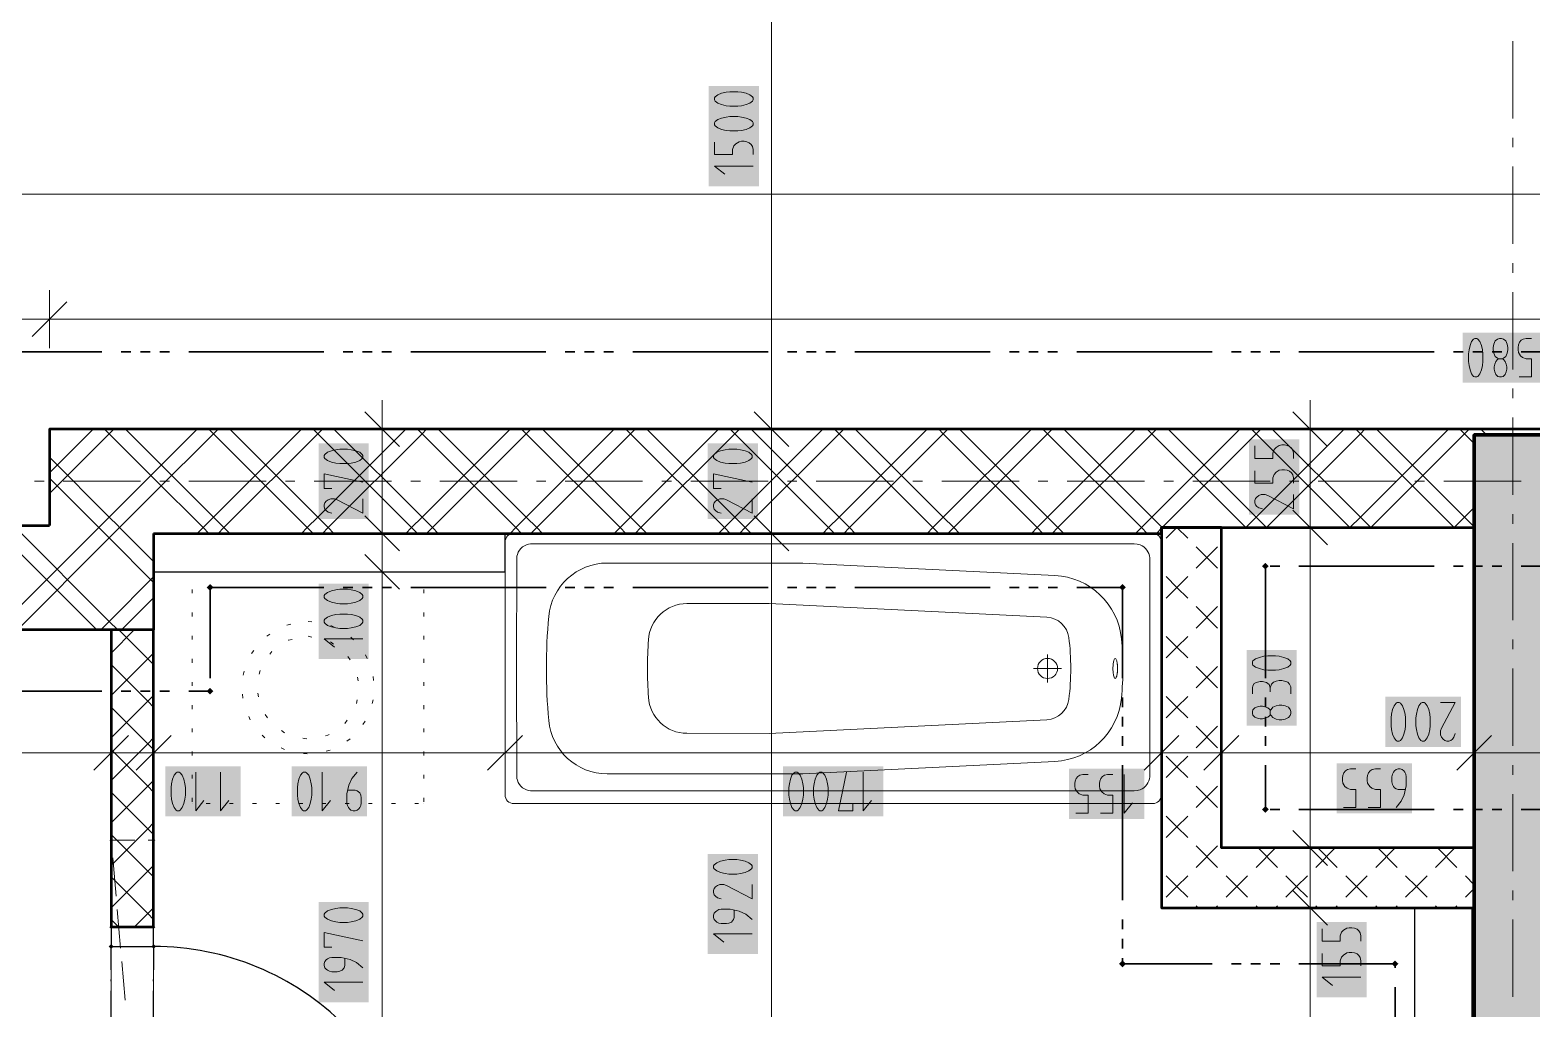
# Model space of a CAD drawing. Header units: millimetres. Extents: x 0 to 594, y 0 to 420.
# Drawn here: x 182.35 to 222.22, y 212.93 to 238.92 of the extents above; entities that cross this region are included whole.
import ezdxf

# ---------------------------------------------------------------- set-up
doc = ezdxf.new("R2010")
doc.units = ezdxf.units.MM
doc.header["$LTSCALE"] = 8
for name, color, linetype in [('PDF_Dvere', 7, 'Continuous'), ('PDF_Instalacni prizdivka do 1m', 7, 'Continuous'), ('PDF_Koty delkove', 7, 'Continuous'), ('PDF_Osy hlavni', 7, 'Continuous'), ('PDF_Pozarni useky', 7, 'Continuous'), ('PDF_Preklady', 7, 'Continuous'), ('PDF_Pricky CP', 7, 'Continuous'), ('PDF_Pricky zdene', 7, 'Continuous'), ('PDF_Sanita', 7, 'Continuous'), ('PDF_Steny akusticke', 7, 'Continuous'), ('PDF_Steny obvodove nosne', 7, 'Continuous')]:
    doc.layers.add(name, color=color, linetype=linetype)

msp = doc.modelspace()

# ---------------------------------------------------------------- hatches: boundary and pattern name
at = {"layer": 'PDF_Steny obvodove nosne', "true_color": 0xc0c0c0, "transparency": 33554559}
msp.add_hatch(color=9, dxfattribs=at).paths.add_polyline_path([(222.739, 139.766), (222.739, 228.171), (220.689, 228.171), (220.689, 139.561), (222.739, 139.561)])

# ---------------------------------------------------------------- linework, layer by layer
at = {"layer": 'PDF_Dvere', "lineweight": 25}
msp.add_lwpolyline([(184.506, 215.103), (184.506, 214.59), (185.634, 214.59), (185.634, 215.103)], close=True, dxfattribs=at)
for points in [[(184.506, 213.973), (184.506, 214.59)], [(184.506, 213.665), (184.506, 213.716)], [(185.634, 213.665), (185.634, 213.716)], [(184.506, 212.384), (184.506, 213.409)], [(185.634, 212.384), (185.634, 213.409)]]:
    msp.add_lwpolyline(points, dxfattribs=at)
msp.add_lwpolyline([(185.634, 207.415), (192.809, 207.415, 0.414214), (185.634, 214.59), (185.634, 213.973)], format="xyb", dxfattribs=at)
at = {"layer": 'PDF_Dvere', "lineweight": 25, "transparency": 33554559}
for points in [[(184.506, 214.526), (184.442, 214.59), (184.57, 214.59), (184.506, 214.654)], [(185.634, 214.526), (185.57, 214.59), (185.698, 214.59), (185.634, 214.654)]]:
    msp.add_solid(points, dxfattribs=at)
at = {"layer": 'PDF_Instalacni prizdivka do 1m', "lineweight": 25}
for points in [[(194.961, 225.557), (185.634, 225.557), (185.634, 224.532), (194.961, 224.532)], [(196.96, 204.34), (219.1, 204.34), (220.637, 204.34), (220.637, 215.615), (219.1, 215.615), (219.1, 205.878), (196.96, 205.878)]]:
    msp.add_lwpolyline(points, close=True, dxfattribs=at)
at = {"layer": 'PDF_Koty delkove', "lineweight": 18}
for points in [[(202.034, 141.969), (202.034, 193.969), (202.034, 202.854), (202.034, 204.34), (202.034, 205.878), (202.034, 225.557), (202.034, 228.325), (202.034, 243.7), (202.034, 246.262), (202.034, 249.03), (202.034, 279.421), (202.034, 280.907), (202.034, 330.055), (202.034, 333.95)], [(201.137, 236.623), (200.932, 236.623), (200.831, 236.609), (200.711, 236.582), (200.608, 236.541), (200.539, 236.487), (200.523, 236.459), (200.523, 236.404), (200.539, 236.377), (200.608, 236.322), (200.711, 236.281), (200.831, 236.253), (200.932, 236.239), (201.137, 236.239), (201.24, 236.253), (201.359, 236.281), (201.462, 236.322), (201.531, 236.377), (201.548, 236.404), (201.548, 236.459), (201.531, 236.487), (201.462, 236.541), (201.359, 236.582)], [(201.359, 236.582), (201.24, 236.609), (201.137, 236.623)], [(200.523, 235.939), (200.523, 235.61), (201.001, 235.61), (201.001, 235.747), (201.036, 235.843), (201.087, 235.898), (201.172, 235.952), (201.24, 235.966), (201.308, 235.966), (201.377, 235.952), (201.445, 235.925), (201.496, 235.884), (201.531, 235.83), (201.548, 235.747), (201.548, 235.61)], [(201.548, 235.309), (200.523, 235.309), (200.796, 235.09)], [(510.402, 234.562), (490.697, 234.562), (470.838, 234.562), (469.351, 234.562), (157.447, 234.562)], [(183.328, 231.707), (182.405, 230.785)], [(182.866, 232.015), (182.866, 231.246), (182.866, 230.477)], [(290.798, 231.246), (281.778, 231.246), (279.164, 231.246), (268.043, 231.246), (260.561, 231.246), (182.866, 231.246), (175.384, 231.246), (167.492, 231.246), (157.447, 231.246), (155.96, 231.246), (128.081, 231.246)], [(220.837, 229.794), (220.878, 229.896), (220.906, 230.016), (220.92, 230.118), (220.92, 230.323), (220.906, 230.425), (220.878, 230.545), (220.837, 230.648), (220.782, 230.716), (220.755, 230.734), (220.7, 230.734), (220.672, 230.716), (220.618, 230.648), (220.577, 230.545), (220.55, 230.425), (220.536, 230.323)], [(221.877, 229.709), (222.206, 229.709), (222.206, 230.186), (222.069, 230.186), (221.973, 230.221), (221.918, 230.272), (221.864, 230.358), (221.85, 230.425), (221.85, 230.494), (221.864, 230.563), (221.891, 230.63), (221.932, 230.681), (221.987, 230.716), (222.069, 230.734), (222.206, 230.734)], [(220.536, 230.323), (220.536, 230.118), (220.55, 230.016), (220.577, 229.896), (220.618, 229.794), (220.672, 229.725), (220.7, 229.709), (220.755, 229.709), (220.782, 229.725), (220.837, 229.794)], [(221.44, 230.186), (221.467, 230.169), (221.508, 230.118), (221.535, 230.05), (221.549, 229.981), (221.549, 229.913), (221.535, 229.845), (221.508, 229.776), (221.453, 229.725), (221.412, 229.709), (221.357, 229.709), (221.316, 229.725), (221.261, 229.776), (221.234, 229.845), (221.22, 229.913), (221.22, 229.981), (221.234, 230.05), (221.261, 230.118), (221.302, 230.169), (221.329, 230.186)], [(191.702, 228.325), (191.702, 229.094)], [(216.335, 228.325), (216.335, 229.094)], [(192.163, 227.864), (191.241, 228.786)], [(202.495, 227.864), (201.573, 228.786)], [(216.796, 227.864), (215.874, 228.786)], [(192.471, 228.325), (191.702, 228.325), (190.933, 228.325)], [(191.702, 204.34), (191.702, 224.532), (191.702, 225.557), (191.702, 228.325)], [(202.803, 228.325), (202.034, 228.325), (201.265, 228.325)], [(217.104, 228.325), (216.335, 228.325), (215.566, 228.325)], [(216.335, 217.204), (216.335, 225.711), (216.335, 228.325)], [(190.778, 227.79), (190.573, 227.79), (190.472, 227.776), (190.352, 227.749), (190.249, 227.708), (190.181, 227.654), (190.164, 227.626), (190.164, 227.572), (190.181, 227.544), (190.249, 227.49), (190.352, 227.448), (190.472, 227.421), (190.573, 227.407), (190.778, 227.407), (190.881, 227.421), (191.001, 227.448), (191.103, 227.49), (191.172, 227.544), (191.189, 227.572), (191.189, 227.626), (191.172, 227.654)], [(191.172, 227.654), (191.103, 227.708), (191.001, 227.749), (190.881, 227.776), (190.778, 227.79)], [(201.111, 227.79), (200.905, 227.79), (200.804, 227.776), (200.684, 227.749), (200.582, 227.708), (200.513, 227.654), (200.497, 227.626), (200.497, 227.572), (200.513, 227.544), (200.582, 227.49), (200.684, 227.448), (200.804, 227.421), (200.905, 227.407), (201.111, 227.407), (201.213, 227.421), (201.333, 227.448), (201.435, 227.49), (201.504, 227.544), (201.521, 227.572), (201.521, 227.626), (201.504, 227.654), (201.435, 227.708), (201.333, 227.749), (201.213, 227.776), (201.111, 227.79)], [(214.864, 227.876), (214.864, 227.547), (215.342, 227.547), (215.342, 227.684), (215.377, 227.78), (215.428, 227.835), (215.513, 227.889), (215.58, 227.903), (215.649, 227.903), (215.718, 227.889), (215.785, 227.862), (215.837, 227.821), (215.872, 227.767), (215.889, 227.684), (215.889, 227.547)], [(214.864, 227.219), (214.864, 226.89), (215.342, 226.89), (215.342, 227.027), (215.377, 227.123), (215.428, 227.178), (215.513, 227.232), (215.58, 227.246), (215.649, 227.246), (215.718, 227.232), (215.785, 227.205), (215.837, 227.164), (215.872, 227.109), (215.889, 227.027), (215.889, 226.89)], [(190.368, 226.75), (190.164, 226.75), (190.164, 227.133), (191.189, 226.915)], [(200.7, 226.75), (200.497, 226.75), (200.497, 227.133), (201.521, 226.915)], [(191.189, 226.476), (191.189, 226.092), (190.506, 226.449), (190.437, 226.476), (190.334, 226.476), (190.267, 226.449), (190.216, 226.408), (190.181, 226.367), (190.164, 226.312), (190.164, 226.258), (190.181, 226.203), (190.216, 226.161), (190.267, 226.12), (190.368, 226.092)], [(201.521, 226.476), (201.521, 226.092), (200.838, 226.449), (200.769, 226.476), (200.667, 226.476), (200.599, 226.449), (200.548, 226.408), (200.513, 226.367), (200.497, 226.312), (200.497, 226.258), (200.513, 226.203), (200.548, 226.161), (200.599, 226.12), (200.7, 226.092)], [(215.889, 226.589), (215.889, 226.205), (215.205, 226.562), (215.137, 226.589), (215.034, 226.589), (214.967, 226.562), (214.915, 226.521), (214.88, 226.48), (214.864, 226.425), (214.864, 226.37), (214.88, 226.315), (214.915, 226.274), (214.967, 226.233), (215.068, 226.205)], [(216.796, 225.25), (215.874, 226.172)], [(192.163, 225.096), (191.241, 226.019)], [(202.495, 225.096), (201.573, 226.019)], [(217.104, 225.711), (216.335, 225.711), (215.566, 225.711)], [(192.471, 225.557), (191.702, 225.557), (190.933, 225.557)], [(202.803, 225.557), (202.034, 225.557), (201.265, 225.557)], [(192.163, 224.071), (191.241, 224.994)], [(192.471, 224.532), (191.702, 224.532), (190.933, 224.532)], [(190.778, 224.071), (190.573, 224.071), (190.472, 224.057), (190.352, 224.03), (190.249, 223.989), (190.181, 223.935), (190.164, 223.907), (190.164, 223.853), (190.181, 223.825), (190.249, 223.771), (190.352, 223.73), (190.472, 223.702), (190.573, 223.688), (190.778, 223.688), (190.881, 223.702), (191.001, 223.73), (191.103, 223.771), (191.172, 223.825), (191.189, 223.853), (191.189, 223.907), (191.172, 223.935), (191.103, 223.989), (191.001, 224.03), (190.881, 224.057), (190.778, 224.071)], [(191.189, 222.757), (190.164, 222.757), (190.437, 222.539)], [(215.412, 222.306), (215.207, 222.306), (215.105, 222.292), (214.985, 222.265), (214.883, 222.224), (214.814, 222.17), (214.798, 222.142), (214.798, 222.088), (214.814, 222.06), (214.883, 222.006), (214.985, 221.965), (215.105, 221.937), (215.207, 221.923), (215.412, 221.923), (215.514, 221.937), (215.634, 221.965), (215.737, 222.006), (215.805, 222.06), (215.823, 222.088), (215.823, 222.142), (215.805, 222.17)], [(215.805, 222.17), (215.737, 222.224), (215.634, 222.265), (215.514, 222.292), (215.412, 222.306)], [(214.798, 221.294), (214.798, 221.458), (214.814, 221.513), (214.849, 221.567), (214.9, 221.595), (215.002, 221.622), (215.07, 221.622), (215.173, 221.595), (215.242, 221.54), (215.275, 221.458), (215.275, 221.349)], [(215.823, 221.294), (215.823, 221.485), (215.788, 221.553), (215.737, 221.608), (215.652, 221.635), (215.583, 221.649), (215.514, 221.649), (215.429, 221.635), (215.361, 221.608), (215.31, 221.553), (215.275, 221.458)], [(214.798, 220.774), (214.798, 220.828), (214.814, 220.869), (214.865, 220.924), (214.934, 220.951), (215.002, 220.965), (215.07, 220.965), (215.139, 220.951), (215.207, 220.924), (215.258, 220.883), (215.275, 220.856)], [(218.822, 220.228), (218.85, 220.348), (218.864, 220.45), (218.864, 220.655), (218.85, 220.757), (218.822, 220.877), (218.781, 220.98), (218.727, 221.048), (218.699, 221.066), (218.645, 221.066), (218.617, 221.048), (218.563, 220.98), (218.522, 220.877), (218.495, 220.757), (218.481, 220.655)], [(219.795, 221.066), (220.178, 221.066), (219.822, 220.382), (219.795, 220.313), (219.795, 220.211), (219.822, 220.143), (219.863, 220.092), (219.904, 220.057), (219.959, 220.041), (220.013, 220.041), (220.068, 220.057), (220.109, 220.092), (220.15, 220.143), (220.178, 220.245)], [(184.506, 220.5), (184.506, 219.731), (184.506, 218.962)], [(185.634, 220.5), (185.634, 219.731), (185.634, 218.962)], [(194.961, 220.5), (194.961, 219.731), (194.961, 218.962)], [(212.386, 220.5), (212.386, 219.731), (212.386, 218.962)], [(213.975, 220.5), (213.975, 219.731), (213.975, 218.962)], [(215.275, 220.746), (215.258, 220.719), (215.207, 220.678), (215.139, 220.651), (215.07, 220.637), (215.002, 220.637), (214.934, 220.651), (214.865, 220.678), (214.814, 220.733), (214.798, 220.774)], [(218.481, 220.655), (218.481, 220.45), (218.495, 220.348), (218.522, 220.228), (218.563, 220.126), (218.617, 220.057), (218.645, 220.041), (218.699, 220.041), (218.727, 220.057), (218.781, 220.126), (218.822, 220.228)], [(220.689, 220.5), (220.689, 219.731), (220.689, 218.962)], [(184.968, 220.192), (184.045, 219.27)], [(186.095, 220.192), (185.173, 219.27)], [(195.423, 220.192), (194.5, 219.27)], [(212.847, 220.192), (211.925, 219.27)], [(214.436, 220.192), (213.514, 219.27)], [(221.15, 220.192), (220.227, 219.27)], [(169.747, 219.731), (184.506, 219.731), (185.634, 219.731), (194.961, 219.731), (212.386, 219.731), (213.975, 219.731), (220.689, 219.731), (222.739, 219.731), (229.452, 219.731), (231.041, 219.731), (248.466, 219.731), (257.793, 219.731), (258.921, 219.731), (266.8, 219.731), (273.681, 219.731), (274.808, 219.731), (277.907, 219.731), (279.164, 219.731), (281.204, 219.731), (285.212, 219.731), (287.364, 219.731)], [(217.214, 218.277), (217.543, 218.277), (217.543, 218.754), (217.406, 218.754), (217.311, 218.789), (217.256, 218.84), (217.201, 218.925), (217.187, 218.993), (217.187, 219.062), (217.201, 219.13), (217.228, 219.198), (217.27, 219.249), (217.324, 219.284), (217.406, 219.302), (217.543, 219.302)], [(217.872, 218.277), (218.2, 218.277), (218.2, 218.754), (218.063, 218.754), (217.968, 218.789), (217.913, 218.84), (217.858, 218.925), (217.844, 218.993), (217.844, 219.062), (217.858, 219.13), (217.885, 219.198), (217.927, 219.249), (217.981, 219.284), (218.063, 219.302), (218.2, 219.302)], [(218.857, 218.754), (218.666, 218.754), (218.611, 218.772), (218.57, 218.805), (218.543, 218.84), (218.515, 218.891), (218.501, 218.959), (218.501, 219.096), (218.515, 219.164), (218.543, 219.215), (218.57, 219.249), (218.611, 219.284), (218.666, 219.302), (218.72, 219.302), (218.775, 219.284), (218.816, 219.249), (218.843, 219.215), (218.871, 219.164), (218.885, 219.096), (218.885, 218.857), (218.83, 218.618), (218.748, 218.447), (218.611, 218.277)], [(186.109, 218.501), (186.136, 218.381), (186.177, 218.279), (186.231, 218.21), (186.259, 218.194), (186.313, 218.194), (186.341, 218.21), (186.395, 218.279), (186.437, 218.381), (186.464, 218.501), (186.478, 218.603), (186.478, 218.808), (186.464, 218.91), (186.437, 219.03), (186.395, 219.133), (186.341, 219.201), (186.313, 219.219), (186.259, 219.219), (186.231, 219.201), (186.177, 219.133), (186.136, 219.03), (186.109, 218.91), (186.095, 218.808)], [(186.752, 219.219), (186.752, 218.194), (186.97, 218.466)], [(187.409, 219.219), (187.409, 218.194), (187.627, 218.466)], [(190.106, 219.219), (190.106, 218.194), (190.324, 218.466)], [(191.036, 219.219), (190.899, 219.048), (190.817, 218.876), (190.763, 218.638), (190.763, 218.398), (190.777, 218.33), (190.804, 218.279), (190.831, 218.245), (190.872, 218.21), (190.927, 218.194), (190.981, 218.194), (191.036, 218.21), (191.077, 218.245), (191.104, 218.279), (191.132, 218.33), (191.146, 218.398), (191.146, 218.535), (191.132, 218.603), (191.104, 218.671), (191.036, 218.723), (190.981, 218.74), (190.79, 218.74)], [(203.153, 218.603), (203.167, 218.501), (203.194, 218.381), (203.235, 218.279), (203.29, 218.21), (203.318, 218.194), (203.372, 218.194), (203.4, 218.21), (203.454, 218.279), (203.495, 218.381), (203.523, 218.501), (203.537, 218.603), (203.537, 218.808), (203.523, 218.91), (203.495, 219.03), (203.454, 219.133), (203.4, 219.201), (203.372, 219.219), (203.318, 219.219), (203.29, 219.201), (203.235, 219.133), (203.194, 219.03), (203.167, 218.91), (203.153, 218.808)], [(204.194, 218.398), (204.194, 218.194), (203.81, 218.194), (204.029, 219.219)], [(204.467, 219.219), (204.467, 218.194), (204.686, 218.466)], [(210.109, 218.127), (210.437, 218.127), (210.437, 218.605), (210.3, 218.605), (210.205, 218.639), (210.15, 218.691), (210.096, 218.776), (210.082, 218.843), (210.082, 218.912), (210.096, 218.981), (210.123, 219.048), (210.164, 219.1), (210.218, 219.135), (210.3, 219.152), (210.437, 219.152)], [(210.766, 218.127), (211.094, 218.127), (211.094, 218.605), (210.957, 218.605), (210.862, 218.639), (210.807, 218.691), (210.753, 218.776), (210.739, 218.843), (210.739, 218.912), (210.753, 218.981), (210.78, 219.048), (210.821, 219.1), (210.875, 219.135), (210.957, 219.152), (211.094, 219.152)], [(211.396, 219.152), (211.396, 218.127), (211.614, 218.4)], [(186.095, 218.808), (186.095, 218.603), (186.109, 218.501)], [(203.153, 218.808), (203.153, 218.603)], [(216.796, 216.742), (215.874, 217.665)], [(200.804, 216.881), (200.684, 216.854), (200.582, 216.813), (200.513, 216.759), (200.497, 216.731), (200.497, 216.677), (200.513, 216.649), (200.582, 216.594), (200.684, 216.553), (200.804, 216.525), (200.905, 216.511), (201.111, 216.511), (201.213, 216.525), (201.333, 216.553), (201.435, 216.594), (201.504, 216.649), (201.521, 216.677), (201.521, 216.731), (201.504, 216.759), (201.435, 216.813), (201.333, 216.854), (201.213, 216.881), (201.111, 216.895), (200.905, 216.895), (200.804, 216.881)], [(217.104, 217.204), (216.335, 217.204), (215.566, 217.204)], [(216.335, 202.854), (216.335, 203.336), (216.335, 204.34), (216.335, 205.878), (216.335, 215.615), (216.335, 217.204)], [(201.521, 216.238), (201.521, 215.854), (200.838, 216.211), (200.769, 216.238), (200.667, 216.238), (200.599, 216.211), (200.548, 216.17), (200.513, 216.129), (200.497, 216.074), (200.497, 216.019), (200.513, 215.964), (200.548, 215.923), (200.599, 215.882), (200.7, 215.854)], [(216.796, 215.154), (215.874, 216.076)], [(190.778, 215.614), (190.573, 215.614), (190.472, 215.6), (190.352, 215.573), (190.249, 215.532), (190.181, 215.477), (190.164, 215.449), (190.164, 215.395), (190.181, 215.367), (190.249, 215.313), (190.352, 215.272)], [(190.352, 215.272), (190.472, 215.244), (190.573, 215.23), (190.778, 215.23), (190.881, 215.244), (191.001, 215.272), (191.103, 215.313), (191.172, 215.367), (191.189, 215.395), (191.189, 215.449), (191.172, 215.477), (191.103, 215.532), (191.001, 215.573), (190.881, 215.6), (190.778, 215.614)], [(201.521, 215.307), (201.35, 215.445), (201.179, 215.527), (200.94, 215.581), (200.7, 215.581), (200.633, 215.567), (200.582, 215.54), (200.548, 215.513), (200.513, 215.472), (200.497, 215.417), (200.497, 215.362), (200.513, 215.307), (200.548, 215.266), (200.582, 215.239), (200.633, 215.211), (200.7, 215.197), (200.838, 215.197), (200.905, 215.211), (200.974, 215.239), (201.025, 215.307), (201.043, 215.362), (201.043, 215.554)], [(217.104, 215.615), (216.335, 215.615), (215.566, 215.615)], [(190.368, 214.573), (190.164, 214.573), (190.164, 214.957), (191.189, 214.738)], [(201.521, 214.924), (200.497, 214.924), (200.769, 214.705)], [(216.655, 215.061), (216.655, 214.732), (217.132, 214.732), (217.132, 214.869), (217.167, 214.965), (217.218, 215.02), (217.303, 215.074), (217.371, 215.088), (217.44, 215.088), (217.508, 215.074), (217.576, 215.047), (217.627, 215.006), (217.662, 214.951), (217.68, 214.869), (217.68, 214.732)], [(191.189, 214.026), (191.018, 214.163), (190.847, 214.245), (190.608, 214.3), (190.368, 214.3), (190.301, 214.286), (190.249, 214.259), (190.216, 214.231), (190.181, 214.19), (190.164, 214.135), (190.164, 214.081), (190.181, 214.026), (190.216, 213.985), (190.249, 213.958), (190.301, 213.93), (190.368, 213.916), (190.506, 213.916), (190.573, 213.93), (190.642, 213.958), (190.693, 214.026), (190.711, 214.081), (190.711, 214.273)], [(216.655, 214.404), (216.655, 214.075), (217.132, 214.075), (217.132, 214.212), (217.167, 214.307), (217.218, 214.363), (217.303, 214.417), (217.371, 214.431)], [(217.371, 214.431), (217.44, 214.431), (217.508, 214.417), (217.576, 214.39), (217.627, 214.349), (217.662, 214.294), (217.68, 214.212), (217.68, 214.075)], [(217.68, 213.774), (216.655, 213.774), (216.927, 213.555)], [(191.189, 213.643), (190.164, 213.643), (190.437, 213.424)]]:
    msp.add_lwpolyline(points, dxfattribs=at)
for points in [[(201.137, 237.28), (200.932, 237.28), (200.831, 237.266), (200.711, 237.239), (200.608, 237.198), (200.539, 237.144), (200.523, 237.116), (200.523, 237.062), (200.539, 237.034), (200.608, 236.979), (200.711, 236.938), (200.831, 236.91), (200.932, 236.896), (201.137, 236.896), (201.24, 236.91), (201.359, 236.938), (201.462, 236.979), (201.531, 237.034), (201.548, 237.062), (201.548, 237.116), (201.531, 237.144), (201.462, 237.198), (201.359, 237.239), (201.24, 237.266)], [(221.193, 230.494), (221.193, 230.425), (221.207, 230.34), (221.247, 230.255), (221.302, 230.204), (221.329, 230.186), (221.44, 230.186), (221.467, 230.204), (221.522, 230.255), (221.563, 230.34), (221.577, 230.425), (221.577, 230.494), (221.563, 230.579), (221.522, 230.665), (221.467, 230.716), (221.412, 230.734), (221.357, 230.734), (221.302, 230.716), (221.247, 230.665), (221.207, 230.579)], [(190.778, 223.414), (190.573, 223.414), (190.472, 223.4), (190.352, 223.373), (190.249, 223.332), (190.181, 223.278), (190.164, 223.25), (190.164, 223.196), (190.181, 223.168), (190.249, 223.114), (190.352, 223.073), (190.472, 223.045), (190.573, 223.031), (190.778, 223.031), (190.881, 223.045), (191.001, 223.073), (191.103, 223.114), (191.172, 223.168), (191.189, 223.196), (191.189, 223.25), (191.172, 223.278), (191.103, 223.332), (191.001, 223.373), (190.881, 223.4)], [(215.583, 220.992), (215.514, 220.992), (215.429, 220.978), (215.344, 220.938), (215.293, 220.883), (215.275, 220.856), (215.275, 220.746), (215.293, 220.719), (215.344, 220.664), (215.429, 220.623), (215.514, 220.609), (215.583, 220.609), (215.668, 220.623), (215.754, 220.664), (215.805, 220.719), (215.823, 220.774), (215.823, 220.828), (215.805, 220.883), (215.754, 220.938), (215.668, 220.978)], [(219.138, 220.655), (219.138, 220.45), (219.152, 220.348), (219.179, 220.228), (219.22, 220.126), (219.274, 220.057), (219.302, 220.041), (219.356, 220.041), (219.384, 220.057), (219.438, 220.126), (219.479, 220.228), (219.507, 220.348), (219.521, 220.45), (219.521, 220.655), (219.507, 220.757), (219.479, 220.877), (219.438, 220.98), (219.384, 221.048), (219.356, 221.066), (219.302, 221.066), (219.274, 221.048), (219.22, 220.98), (219.179, 220.877), (219.152, 220.757)], [(189.449, 218.808), (189.449, 218.603), (189.463, 218.501), (189.49, 218.381), (189.531, 218.279), (189.585, 218.21), (189.613, 218.194), (189.667, 218.194), (189.695, 218.21), (189.749, 218.279), (189.79, 218.381), (189.818, 218.501), (189.832, 218.603), (189.832, 218.808), (189.818, 218.91), (189.79, 219.03), (189.749, 219.133), (189.695, 219.201), (189.667, 219.219), (189.613, 219.219), (189.585, 219.201), (189.531, 219.133), (189.49, 219.03), (189.463, 218.91)], [(202.496, 218.808), (202.496, 218.603), (202.51, 218.501), (202.537, 218.381), (202.578, 218.279), (202.633, 218.21), (202.661, 218.194), (202.715, 218.194), (202.743, 218.21), (202.797, 218.279), (202.838, 218.381), (202.866, 218.501), (202.88, 218.603), (202.88, 218.808), (202.866, 218.91), (202.838, 219.03), (202.797, 219.133), (202.743, 219.201), (202.715, 219.219), (202.661, 219.219), (202.633, 219.201), (202.578, 219.133), (202.537, 219.03), (202.51, 218.91)]]:
    msp.add_lwpolyline(points, close=True, dxfattribs=at)
at = {"layer": 'PDF_Koty delkove', "color": 7, "lineweight": 18, "true_color": 0xffffff, "transparency": 33554559}
for points in [[(201.702, 234.772), (201.702, 237.433), (200.369, 234.772), (200.369, 237.433)], [(223.045, 230.887), (220.383, 230.887), (223.045, 229.555), (220.383, 229.555)], [(216.043, 226.051), (216.043, 228.056), (214.71, 226.051), (214.71, 228.056)], [(191.343, 225.939), (191.343, 227.944), (190.011, 225.939), (190.011, 227.944)], [(201.675, 225.939), (201.675, 227.944), (200.343, 225.939), (200.343, 227.944)], [(191.343, 222.22), (191.343, 224.225), (190.011, 222.22), (190.011, 224.225)], [(215.976, 220.455), (215.976, 222.46), (214.644, 220.455), (214.644, 222.46)], [(220.332, 221.219), (218.327, 221.219), (220.332, 219.887), (218.327, 219.887)], [(187.946, 219.372), (185.941, 219.372), (187.946, 218.04), (185.941, 218.04)], [(191.3, 219.372), (189.295, 219.372), (191.3, 218.04), (189.295, 218.04)], [(205.005, 219.372), (202.343, 219.372), (205.005, 218.04), (202.343, 218.04)], [(211.933, 219.306), (209.928, 219.306), (211.933, 217.973), (209.928, 217.973)], [(219.039, 219.455), (217.034, 219.455), (219.039, 218.123), (217.034, 218.123)], [(201.675, 214.387), (201.675, 217.048), (200.343, 214.387), (200.343, 217.048)], [(191.343, 213.105), (191.343, 215.767), (190.011, 213.105), (190.011, 215.767)], [(217.833, 213.236), (217.833, 215.241), (216.501, 213.236), (216.501, 215.241)]]:
    msp.add_solid(points, dxfattribs=at)
at = {"layer": 'PDF_Osy hlavni', "lineweight": 18}
for points in [[(221.714, 236.574), (221.714, 238.624)], [(221.714, 235.805), (221.714, 236.061)], [(221.714, 233.242), (221.714, 235.292)], [(221.714, 232.474), (221.714, 232.73)], [(221.714, 229.911), (221.714, 231.961)], [(221.714, 229.142), (221.714, 229.399)], [(221.714, 226.58), (221.714, 228.63)], [(182.724, 226.941), (182.467, 226.941)], [(185.286, 226.941), (183.236, 226.941)], [(186.055, 226.941), (185.799, 226.941)], [(188.617, 226.941), (186.567, 226.941)], [(189.386, 226.941), (189.13, 226.941)], [(191.949, 226.941), (189.899, 226.941)], [(192.717, 226.941), (192.461, 226.941)], [(195.28, 226.941), (193.23, 226.941)], [(196.048, 226.941), (195.792, 226.941)], [(198.611, 226.941), (196.561, 226.941)], [(199.38, 226.941), (199.123, 226.941)], [(201.942, 226.941), (199.892, 226.941)], [(202.711, 226.941), (202.455, 226.941)], [(205.273, 226.941), (203.223, 226.941)], [(206.042, 226.941), (205.786, 226.941)], [(208.605, 226.941), (206.555, 226.941)], [(209.373, 226.941), (209.117, 226.941)], [(211.936, 226.941), (209.886, 226.941)], [(212.705, 226.941), (212.448, 226.941)], [(215.267, 226.941), (213.217, 226.941)], [(216.036, 226.941), (215.78, 226.941)], [(218.598, 226.941), (216.548, 226.941)], [(219.367, 226.941), (219.111, 226.941)], [(221.929, 226.941), (219.879, 226.941)], [(221.714, 225.811), (221.714, 226.068)], [(221.714, 223.249), (221.714, 225.299)], [(221.714, 222.48), (221.714, 222.736)], [(221.714, 219.918), (221.714, 221.968)], [(221.714, 219.149), (221.714, 219.405)], [(221.714, 216.586), (221.714, 218.636)], [(221.714, 215.818), (221.714, 216.074)], [(221.714, 213.255), (221.714, 215.305)]]:
    msp.add_lwpolyline(points, dxfattribs=at)
at = {"layer": 'PDF_Pozarni useky', "lineweight": 35}
for points in [[(184.261, 230.375), (180.941, 230.375)], [(185.03, 230.375), (184.774, 230.375)], [(185.542, 230.375), (185.286, 230.375)], [(186.055, 230.375), (185.799, 230.375)], [(190.155, 230.375), (186.567, 230.375)], [(190.924, 230.375), (190.667, 230.375)], [(191.436, 230.375), (191.18, 230.375)], [(191.949, 230.375), (191.692, 230.375)], [(196.048, 230.375), (192.461, 230.375)], [(196.817, 230.375), (196.561, 230.375)], [(197.33, 230.375), (197.073, 230.375)], [(197.842, 230.375), (197.586, 230.375)], [(201.942, 230.375), (198.355, 230.375)], [(202.711, 230.375), (202.455, 230.375)], [(203.223, 230.375), (202.967, 230.375)], [(203.736, 230.375), (203.48, 230.375)], [(207.836, 230.375), (204.248, 230.375)], [(208.605, 230.375), (208.348, 230.375)], [(209.117, 230.375), (208.861, 230.375)], [(209.63, 230.375), (209.373, 230.375)], [(213.73, 230.375), (210.142, 230.375)], [(214.498, 230.375), (214.242, 230.375)], [(215.011, 230.375), (214.755, 230.375)], [(215.523, 230.375), (215.267, 230.375)], [(219.623, 230.375), (216.036, 230.375)], [(220.392, 230.375), (220.136, 230.375)], [(220.904, 230.375), (220.648, 230.375)], [(221.417, 230.375), (221.161, 230.375)], [(225.517, 230.375), (221.929, 230.375)], [(215.143, 221.711), (215.143, 224.686)], [(215.523, 224.686), (215.267, 224.686)], [(219.623, 224.686), (216.036, 224.686)], [(220.392, 224.686), (220.136, 224.686)], [(220.904, 224.686), (220.648, 224.686)], [(221.417, 224.686), (221.161, 224.686)], [(225.517, 224.686), (221.929, 224.686)], [(187.13, 221.714), (187.13, 224.122)], [(190.155, 224.122), (187.13, 224.122)], [(190.924, 224.122), (190.668, 224.122)], [(191.436, 224.122), (191.18, 224.122)], [(191.949, 224.122), (191.693, 224.122)], [(196.049, 224.122), (192.461, 224.122)], [(196.818, 224.122), (196.561, 224.122)], [(197.33, 224.122), (197.074, 224.122)], [(197.842, 224.122), (197.586, 224.122)], [(201.942, 224.122), (198.355, 224.122)], [(202.711, 224.122), (202.455, 224.122)], [(203.224, 224.122), (202.967, 224.122)], [(203.736, 224.122), (203.48, 224.122)], [(207.836, 224.122), (204.249, 224.122)], [(208.605, 224.122), (208.349, 224.122)], [(209.117, 224.122), (208.861, 224.122)], [(209.63, 224.122), (209.374, 224.122)], [(211.351, 221.711), (211.351, 224.122), (210.142, 224.122)], [(184.262, 221.365), (180.674, 221.365)], [(185.03, 221.365), (184.774, 221.365)], [(185.543, 221.365), (185.287, 221.365)], [(186.055, 221.365), (185.799, 221.365)], [(187.13, 221.365), (186.568, 221.365)], [(211.351, 220.943), (211.351, 221.199)], [(215.143, 220.943), (215.143, 221.199)], [(211.351, 220.43), (211.351, 220.686)], [(215.143, 220.43), (215.143, 220.686)], [(211.351, 219.918), (211.351, 220.174)], [(215.143, 219.918), (215.143, 220.174)], [(211.351, 215.818), (211.351, 219.405)], [(215.143, 218.229), (215.143, 219.405)], [(215.523, 218.229), (215.267, 218.229)], [(219.623, 218.229), (216.036, 218.229)], [(220.392, 218.229), (220.136, 218.229)], [(220.904, 218.229), (220.648, 218.229)], [(221.417, 218.229), (221.161, 218.229)], [(225.517, 218.229), (221.929, 218.229)], [(211.351, 215.049), (211.351, 215.305)], [(211.351, 214.536), (211.351, 214.793)], [(211.351, 214.129), (211.351, 214.28)], [(213.73, 214.129), (211.351, 214.129)], [(214.498, 214.129), (214.242, 214.129)], [(215.011, 214.129), (214.755, 214.129)], [(215.523, 214.129), (215.267, 214.129)], [(218.587, 214.024), (218.587, 214.129), (216.036, 214.129)], [(218.587, 209.924), (218.587, 213.511)]]:
    msp.add_lwpolyline(points, dxfattribs=at)
at = {"layer": 'PDF_Pozarni useky', "lineweight": 35, "transparency": 33554559}
for points in [[(215.233, 224.686), (215.143, 224.596), (215.143, 224.776), (215.054, 224.686)], [(215.143, 224.596), (215.054, 224.686), (215.233, 224.686), (215.143, 224.776)], [(187.13, 224.033), (187.041, 224.122), (187.22, 224.122), (187.13, 224.212)], [(187.22, 224.122), (187.13, 224.033), (187.13, 224.212), (187.041, 224.122)], [(211.44, 224.122), (211.351, 224.033), (211.351, 224.212), (211.261, 224.122)], [(211.351, 224.033), (211.261, 224.122), (211.44, 224.122), (211.351, 224.212)], [(187.22, 221.365), (187.13, 221.276), (187.13, 221.455), (187.041, 221.365)], [(187.13, 221.276), (187.041, 221.365), (187.22, 221.365), (187.13, 221.455)], [(215.143, 218.139), (215.054, 218.229), (215.233, 218.229), (215.143, 218.318)], [(215.233, 218.229), (215.143, 218.139), (215.143, 218.318), (215.054, 218.229)], [(211.351, 214.039), (211.261, 214.129), (211.44, 214.129), (211.351, 214.218)], [(211.44, 214.129), (211.351, 214.039), (211.351, 214.218), (211.261, 214.129)], [(218.677, 214.129), (218.587, 214.039), (218.587, 214.218), (218.498, 214.129)], [(218.587, 214.039), (218.498, 214.129), (218.677, 214.129), (218.587, 214.218)]]:
    msp.add_solid(points, dxfattribs=at)
at = {"layer": 'PDF_Preklady', "lineweight": 18}
for points in [[(184.516, 217.303), (184.506, 217.409), (184.506, 217.201)], [(185.132, 217.409), (184.506, 217.409)], [(185.634, 217.201), (185.634, 217.409), (185.491, 217.409)], [(184.637, 215.925), (184.547, 216.946)], [(184.506, 215.818), (184.506, 216.843)], [(185.634, 215.818), (185.634, 216.843)], [(184.506, 214.434), (184.506, 215.103), (184.506, 215.459)], [(184.758, 214.546), (184.668, 215.568)], [(185.634, 214.434), (185.634, 215.103), (185.634, 215.459)], [(184.88, 213.168), (184.79, 214.189)], [(184.506, 213.05), (184.506, 214.075)], [(185.634, 213.05), (185.634, 214.075)]]:
    msp.add_lwpolyline(points, dxfattribs=at)
at = {"layer": 'PDF_Preklady', "lineweight": 18, "transparency": 33554559}
for points in [[(184.51, 217.363), (184.46, 217.405), (184.552, 217.413), (184.502, 217.455)], [(184.553, 217.409), (184.506, 217.363), (184.506, 217.455), (184.46, 217.409)], [(184.506, 217.363), (184.46, 217.409), (184.553, 217.409), (184.506, 217.455)], [(185.634, 217.363), (185.588, 217.409), (185.68, 217.409), (185.634, 217.455)], [(185.68, 217.409), (185.634, 217.363), (185.634, 217.455), (185.588, 217.409)], [(184.506, 215.056), (184.46, 215.103), (184.553, 215.103), (184.506, 215.149)], [(184.506, 215.056), (184.46, 215.103), (184.553, 215.103), (184.506, 215.149)], [(185.634, 215.056), (185.588, 215.103), (185.68, 215.103), (185.634, 215.149)], [(185.634, 215.056), (185.588, 215.103), (185.68, 215.103), (185.634, 215.149)]]:
    msp.add_solid(points, dxfattribs=at)
at = {"layer": 'PDF_Pricky CP', "lineweight": 50}
msp.add_lwpolyline([(220.689, 217.204), (213.975, 217.204), (213.975, 225.711), (212.386, 225.711), (212.386, 225.557), (212.386, 215.615), (213.975, 215.615), (220.637, 215.615), (220.689, 215.615)], close=True, dxfattribs=at)
at = {"layer": 'PDF_Pricky CP', "lineweight": 9}
for points in [[(213.081, 225.427), (212.796, 225.711), (212.512, 225.427)], [(212.796, 225.711), (212.796, 225.711)], [(212.796, 225.711), (212.796, 225.711)], [(213.875, 224.632), (213.306, 225.201)], [(213.875, 225.201), (213.306, 224.632)], [(213.081, 223.838), (212.796, 224.122), (212.512, 224.407)], [(212.512, 223.838), (212.796, 224.122), (213.081, 224.407)], [(213.875, 223.044), (213.306, 223.612)], [(213.875, 223.612), (213.306, 223.044)], [(213.081, 222.249), (212.796, 222.534), (212.512, 222.818)], [(212.512, 222.249), (212.796, 222.534), (213.081, 222.818)], [(213.875, 221.455), (213.306, 222.024)], [(213.875, 222.024), (213.306, 221.455)], [(213.081, 220.661), (212.796, 220.945), (212.512, 221.229)], [(212.512, 220.661), (212.796, 220.945), (213.081, 221.229)], [(213.875, 219.866), (213.306, 220.435)], [(213.875, 220.435), (213.306, 219.866)], [(213.081, 219.072), (212.796, 219.356), (212.512, 219.641)], [(212.512, 219.072), (212.796, 219.356), (213.081, 219.641)], [(213.875, 218.277), (213.306, 218.846)], [(213.875, 218.846), (213.306, 218.277)], [(213.081, 217.483), (212.796, 217.767), (212.512, 218.052)], [(212.512, 217.483), (212.796, 217.767), (213.081, 218.052)], [(213.875, 216.689), (213.306, 217.257)], [(213.875, 217.257), (213.306, 216.689)], [(215.41, 217.204), (214.895, 216.689)], [(215.464, 216.689), (214.949, 217.204)], [(216.999, 217.204), (216.484, 216.689)], [(217.052, 216.689), (216.537, 217.204)], [(218.587, 217.204), (218.072, 216.689)], [(218.641, 216.689), (218.126, 217.204)], [(220.176, 217.204), (219.661, 216.689)], [(220.23, 216.689), (219.715, 217.204)], [(213.081, 215.894), (212.796, 216.179), (212.512, 216.463)], [(212.512, 215.894), (212.796, 216.179), (213.081, 216.463)], [(214.669, 215.894), (214.385, 216.179), (214.1, 216.463)], [(214.1, 215.894), (214.385, 216.179), (214.669, 216.463)], [(216.258, 215.894), (215.974, 216.179), (215.689, 216.463)], [(215.689, 215.894), (215.974, 216.179), (216.258, 216.463)], [(217.847, 215.894), (217.562, 216.179), (217.278, 216.463)], [(217.278, 215.894), (217.562, 216.179), (217.847, 216.463)], [(219.435, 215.894), (219.151, 216.179), (218.867, 216.463)], [(218.867, 215.894), (219.151, 216.179), (219.435, 216.463)], [(220.689, 216.23), (220.455, 216.463)], [(220.689, 216.128), (220.455, 215.894)], [(213.36, 215.615), (213.306, 215.669)], [(213.875, 215.669), (213.821, 215.615)], [(214.949, 215.615), (214.895, 215.669)], [(215.464, 215.669), (215.41, 215.615)], [(216.537, 215.615), (216.484, 215.669)], [(217.052, 215.669), (216.999, 215.615)], [(218.126, 215.615), (218.072, 215.669)], [(218.641, 215.669), (218.587, 215.615)], [(219.715, 215.615), (219.661, 215.669)], [(220.23, 215.669), (220.176, 215.615)]]:
    msp.add_lwpolyline(points, dxfattribs=at)
at = {"layer": 'PDF_Pricky zdene', "lineweight": 9}
for points in [[(185.121, 222.995), (184.506, 222.38)], [(185.634, 222.072), (185.48, 222.226), (184.711, 222.995)], [(185.48, 222.226), (184.506, 221.252)], [(185.634, 220.945), (185.48, 221.099), (184.506, 222.072)], [(185.634, 222.38), (185.48, 222.226)], [(185.634, 221.252), (185.48, 221.099), (184.506, 220.125)], [(185.634, 219.817), (185.48, 219.971), (184.506, 220.945)], [(185.634, 220.125), (185.48, 219.971), (184.506, 218.997)], [(185.634, 218.69), (185.48, 218.844), (184.506, 219.817)], [(185.634, 218.997), (185.48, 218.844), (184.506, 217.87)], [(185.634, 217.562), (185.48, 217.716), (184.506, 218.69)], [(185.634, 217.87), (185.48, 217.716), (184.506, 216.742)], [(185.634, 216.435), (185.48, 216.589), (184.506, 217.562)], [(185.634, 216.742), (185.48, 216.589), (184.506, 215.615)], [(185.634, 215.308), (185.48, 215.461), (184.506, 216.435)], [(184.711, 215.103), (184.506, 215.308)], [(185.634, 215.615), (185.48, 215.461), (185.121, 215.103)]]:
    msp.add_lwpolyline(points, dxfattribs=at)
at = {"layer": 'PDF_Pricky zdene', "lineweight": 50}
for points in [[(185.634, 215.103), (185.634, 217.409), (185.634, 222.995), (184.506, 222.995), (184.506, 217.409), (184.506, 215.103)], [(185.634, 215.103), (184.506, 215.103)]]:
    msp.add_lwpolyline(points, dxfattribs=at)
at = {"layer": 'PDF_Sanita', "lineweight": 13}
for points in [[(195.196, 218.382), (195.197, 218.382), (212.15, 218.382, 0.414161), (212.386, 218.618), (212.386, 225.322, 0.414161), (212.15, 225.557), (195.197, 225.557, 0.414161), (194.961, 225.322), (194.961, 218.618, 0.414161), (195.196, 218.382)], [(209.927, 222.79, 0.364856), (209.347, 223.33), (201.975, 223.693), (199.79, 223.692, 0.395973), (198.767, 222.731, 0.031026), (198.767, 221.209, 0.396005), (199.79, 220.248), (201.975, 220.246), (209.347, 220.61, 0.364846), (209.927, 221.149)]]:
    msp.add_lwpolyline(points, format="xyb", dxfattribs=at)
for points in [[(203.674, 218.721), (195.641, 218.722), (195.584, 218.732), (195.531, 218.748), (195.474, 218.775), (195.429, 218.805), (195.383, 218.847), (195.348, 218.888), (195.314, 218.943), (195.289, 219.003), (195.277, 219.049), (195.27, 219.096), (195.269, 222.001), (195.27, 224.906), (195.277, 224.952), (195.289, 224.998), (195.314, 225.058), (195.348, 225.113), (195.383, 225.155), (195.429, 225.196), (195.474, 225.226), (195.531, 225.253), (195.584, 225.27), (195.641, 225.279), (203.674, 225.281), (211.663, 225.281), (211.74, 225.274), (211.779, 225.265), (211.816, 225.253), (211.869, 225.228), (211.918, 225.196), (211.965, 225.154), (211.999, 225.113), (212.028, 225.068), (212.051, 225.018), (212.068, 224.963), (212.077, 224.905), (212.079, 222.001)], [(186.659, 224.532), (186.659, 224.532)], [(186.659, 224.532), (186.659, 224.532)], [(187.131, 224.532), (187.029, 224.532)], [(187.746, 224.532), (187.644, 224.532)], [(188.361, 224.532), (188.259, 224.532)], [(188.976, 224.532), (188.874, 224.532)], [(189.591, 224.532), (189.489, 224.532)], [(190.206, 224.532), (190.104, 224.532)], [(190.821, 224.532), (190.719, 224.532)], [(191.436, 224.532), (191.334, 224.532)], [(192.051, 224.532), (191.948, 224.532)], [(192.666, 224.532), (192.563, 224.532)], [(192.809, 224.532), (192.809, 224.532)], [(192.809, 224.532), (192.809, 224.532)], [(186.659, 223.966), (186.659, 224.069)], [(192.809, 223.966), (192.809, 224.069)], [(186.659, 223.351), (186.659, 223.454)], [(192.809, 223.351), (192.809, 223.454)], [(188.636, 222.826), (188.72, 222.884)], [(189.173, 223.119), (189.272, 223.146)], [(189.734, 223.215), (189.836, 223.206)], [(190.337, 223.108), (190.43, 223.064)], [(186.659, 222.736), (186.659, 222.839)], [(189.208, 222.718), (189.211, 222.72), (189.308, 222.739)], [(189.734, 222.824), (189.835, 222.804)], [(190.325, 222.675), (190.41, 222.618)], [(190.867, 222.8), (190.939, 222.728)], [(192.809, 222.736), (192.809, 222.839)], [(186.659, 222.121), (186.659, 222.224)], [(188.233, 222.366), (188.292, 222.45)], [(188.72, 222.353), (188.768, 222.424)], [(188.768, 222.424), (188.768, 222.424)], [(190.791, 222.288), (190.848, 222.203)], [(191.259, 222.329), (191.302, 222.237)], [(192.809, 222.121), (192.809, 222.224)], [(209.362, 221.597), (209.362, 222.343)], [(211.208, 221.816), (211.204, 221.792), (211.197, 221.765), (211.187, 221.736), (211.174, 221.713), (211.158, 221.703), (211.142, 221.713), (211.128, 221.736), (211.119, 221.765), (211.112, 221.792), (211.108, 221.816), (211.105, 221.836), (211.103, 221.853), (211.101, 221.867), (211.1, 221.879), (211.099, 221.889), (211.099, 221.898), (211.097, 221.926), (211.096, 221.954), (211.097, 221.994), (211.099, 222.042), (211.099, 222.051), (211.1, 222.061), (211.101, 222.073), (211.103, 222.087), (211.105, 222.104), (211.108, 222.124), (211.112, 222.148), (211.119, 222.175), (211.128, 222.204), (211.142, 222.227), (211.158, 222.236), (211.174, 222.227), (211.187, 222.204), (211.197, 222.175), (211.204, 222.148), (211.208, 222.124), (211.211, 222.104), (211.213, 222.087), (211.215, 222.073), (211.216, 222.061), (211.217, 222.051), (211.217, 222.042), (211.218, 222.034), (211.219, 222.009), (211.219, 221.982), (211.219, 221.941)], [(188.012, 221.795), (188.039, 221.894)], [(188.439, 221.816), (188.459, 221.917)], [(191.044, 221.74), (191.064, 221.639)], [(191.465, 221.753), (191.474, 221.651)], [(212.079, 222.001), (212.077, 219.097), (212.068, 219.039), (212.051, 218.983), (212.028, 218.933), (211.999, 218.888), (211.965, 218.847), (211.918, 218.805), (211.869, 218.773), (211.816, 218.748), (211.779, 218.736), (211.74, 218.727), (211.663, 218.721), (203.674, 218.721)], [(208.989, 221.97), (209.736, 221.97)], [(211.219, 221.941), (211.217, 221.889), (211.216, 221.879), (211.215, 221.867), (211.213, 221.853), (211.211, 221.836), (211.208, 221.816)], [(186.659, 221.506), (186.659, 221.609)], [(188.001, 221.184), (187.992, 221.286)], [(188.416, 221.213), (188.396, 221.314)], [(192.809, 221.506), (192.809, 221.609)], [(186.659, 220.891), (186.659, 220.994)], [(191.037, 221.137), (191.017, 221.036)], [(191.461, 221.141), (191.435, 221.042)], [(192.809, 220.891), (192.809, 220.994)], [(188.2, 220.605), (188.157, 220.698)], [(188.655, 220.659), (188.598, 220.745)], [(190.77, 220.595), (190.713, 220.509)], [(191.247, 220.567), (191.189, 220.483)], [(186.659, 220.276), (186.659, 220.379)], [(188.586, 220.13), (188.513, 220.203)], [(189.111, 220.262), (189.025, 220.319)], [(189.696, 220.098), (189.595, 220.118)], [(190.293, 220.219), (190.257, 220.195), (190.198, 220.183)], [(190.85, 220.102), (190.766, 220.043)], [(192.809, 220.276), (192.809, 220.379)], [(186.659, 219.661), (186.659, 219.764)], [(189.111, 219.817), (189.018, 219.86)], [(189.712, 219.702), (189.61, 219.711)], [(190.316, 219.801), (190.217, 219.775)], [(192.809, 219.661), (192.809, 219.764)], [(186.659, 219.046), (186.659, 219.149)], [(192.809, 219.046), (192.809, 219.149)], [(186.659, 218.431), (186.659, 218.534)], [(192.809, 218.431), (192.809, 218.534)], [(186.659, 218.382), (186.659, 218.382)], [(186.659, 218.382), (186.659, 218.382)], [(187.131, 218.382), (187.029, 218.382)], [(187.746, 218.382), (187.644, 218.382)], [(188.361, 218.382), (188.259, 218.382)], [(188.976, 218.382), (188.874, 218.382)], [(189.591, 218.382), (189.489, 218.382)], [(190.206, 218.382), (190.104, 218.382)], [(190.821, 218.382), (190.719, 218.382)], [(191.436, 218.382), (191.334, 218.382)], [(192.051, 218.382), (191.948, 218.382)], [(192.666, 218.382), (192.563, 218.382)], [(192.809, 218.382), (192.809, 218.382)], [(192.809, 218.382), (192.809, 218.382)]]:
    msp.add_lwpolyline(points, dxfattribs=at)
for points in [[(209.558, 219.502, 0.372017), (211.323, 221.185, 0.048486), (211.323, 222.755, 0.372017), (209.558, 224.438), (202.863, 224.768), (197.672, 224.768, 0.387962), (196.121, 223.351, 0.045237), (196.121, 220.589, 0.387962), (197.672, 219.172), (202.863, 219.172)], [(209.362, 222.236, 0.414211), (209.096, 221.97, 0.414211), (209.362, 221.703, 0.414239), (209.629, 221.97, 0.414239)]]:
    msp.add_lwpolyline(points, format="xyb", close=True, dxfattribs=at)
at = {"layer": 'PDF_Sanita', "lineweight": 9}
msp.add_arc((203.242, 221.97), 6.736, 353.0038, 6.9962, dxfattribs=at)
at = {"layer": 'PDF_Steny akusticke', "lineweight": 9}
for points in [[(182.866, 227.167), (184.025, 228.325)], [(182.866, 226.613), (184.455, 228.202), (184.578, 228.325)], [(185.634, 227.023), (184.455, 228.202), (184.332, 228.325)], [(185.634, 227.577), (184.886, 228.325)], [(185.634, 226.613), (187.223, 228.202), (187.1, 228.325)], [(185.634, 227.167), (186.792, 228.325)], [(187.223, 225.988), (189.56, 228.325)], [(187.223, 228.202), (187.346, 228.325)], [(189.713, 225.711), (187.223, 228.202)], [(187.499, 225.711), (189.99, 228.202), (189.867, 228.325)], [(190.421, 225.557), (190.267, 225.711), (189.99, 225.988), (187.653, 228.325)], [(189.713, 225.711), (189.99, 225.988), (192.327, 228.325)], [(189.99, 228.202), (190.113, 228.325)], [(192.481, 225.711), (189.99, 228.202)], [(190.267, 225.711), (192.758, 228.202), (192.635, 228.325)], [(193.188, 225.557), (193.034, 225.711), (192.758, 225.988), (190.421, 228.325)], [(192.481, 225.711), (192.758, 225.988), (195.095, 228.325)], [(192.758, 228.202), (192.881, 228.325)], [(195.248, 225.711), (192.758, 228.202)], [(193.034, 225.711), (195.525, 228.202), (195.402, 228.325)], [(195.956, 225.557), (195.802, 225.711), (195.525, 225.988), (193.188, 228.325)], [(195.248, 225.711), (195.525, 225.988), (197.862, 228.325)], [(195.525, 228.202), (195.648, 228.325)], [(198.016, 225.711), (195.525, 228.202)], [(195.802, 225.711), (198.293, 228.202), (198.17, 228.325)], [(198.723, 225.557), (198.569, 225.711), (198.293, 225.988), (195.956, 228.325)], [(198.016, 225.711), (198.293, 225.988), (200.63, 228.325)], [(198.293, 228.202), (198.416, 228.325)], [(200.937, 225.557), (200.783, 225.711), (198.293, 228.202)], [(198.569, 225.711), (201.06, 228.202)], [(201.491, 225.557), (201.337, 225.711), (201.06, 225.988), (198.723, 228.325)], [(200.63, 225.557), (200.783, 225.711), (201.06, 225.988), (203.397, 228.325)], [(203.704, 225.557), (203.551, 225.711), (201.06, 228.202), (200.937, 228.325)], [(201.06, 228.202), (201.183, 228.325)], [(201.337, 225.711), (203.827, 228.202)], [(204.258, 225.557), (204.104, 225.711), (203.827, 225.988), (201.491, 228.325)], [(203.397, 225.557), (203.551, 225.711), (203.827, 225.988), (206.164, 228.325)], [(206.472, 225.557), (206.318, 225.711), (203.827, 228.202), (203.704, 228.325)], [(203.827, 228.202), (203.95, 228.325)], [(204.104, 225.711), (206.595, 228.202)], [(207.025, 225.557), (206.872, 225.711), (206.595, 225.988), (204.258, 228.325)], [(206.164, 225.557), (206.318, 225.711), (206.595, 225.988), (208.932, 228.325)], [(209.239, 225.557), (209.086, 225.711), (206.595, 228.202), (206.472, 228.325)], [(206.595, 228.202), (206.718, 228.325)], [(206.872, 225.711), (209.362, 228.202)], [(209.793, 225.557), (209.639, 225.711), (209.362, 225.988), (207.025, 228.325)], [(208.932, 225.557), (209.086, 225.711), (209.362, 225.988), (211.699, 228.325)], [(212.007, 225.557), (211.853, 225.711), (209.362, 228.202), (209.239, 228.325)], [(209.362, 228.202), (209.485, 228.325)], [(209.639, 225.711), (212.13, 228.202)], [(212.386, 225.732), (212.13, 225.988), (209.793, 228.325)], [(212.386, 227.946), (212.13, 228.202), (212.007, 228.325)], [(212.13, 228.202), (212.253, 228.325)], [(212.386, 226.244), (214.467, 228.325)], [(214.897, 228.202), (212.407, 225.711), (212.386, 225.732)], [(217.665, 228.202), (215.174, 225.711), (214.897, 225.988), (212.56, 228.325)], [(217.388, 225.711), (214.897, 228.202), (214.774, 228.325)], [(214.897, 225.988), (217.234, 228.325)], [(214.897, 228.202), (215.02, 228.325)], [(220.432, 228.202), (217.942, 225.711), (217.665, 225.988), (215.328, 228.325)], [(220.689, 226.244), (220.432, 225.988), (220.156, 225.711), (217.665, 228.202), (217.542, 228.325)], [(217.665, 225.988), (220.002, 228.325)], [(217.665, 228.202), (217.788, 228.325)], [(220.689, 225.732), (220.432, 225.988), (218.095, 228.325)], [(220.689, 227.946), (220.432, 228.202), (220.309, 228.325)], [(220.432, 228.202), (220.555, 228.325)], [(221.016, 228.171), (220.863, 228.325)], [(214.621, 225.711), (212.386, 227.946)], [(184.681, 225.762), (184.455, 225.988), (182.866, 227.577)], [(187.653, 225.557), (187.499, 225.711), (187.223, 225.988), (185.634, 227.577)], [(184.127, 225.762), (182.866, 227.023)], [(184.23, 225.762), (184.455, 225.988), (185.634, 227.167)], [(186.946, 225.711), (185.634, 227.023)], [(184.783, 225.762), (185.634, 226.613)], [(211.699, 225.557), (211.853, 225.711), (212.13, 225.988), (212.386, 226.244)], [(184.127, 222.995), (181.688, 225.434), (181.411, 225.711), (181.36, 225.762)], [(181.462, 222.995), (181.688, 223.22), (184.178, 225.711), (184.23, 225.762)], [(184.681, 222.995), (184.455, 223.22), (181.964, 225.711), (181.913, 225.762)], [(182.016, 222.995), (184.455, 225.434), (184.732, 225.711), (184.783, 225.762)], [(185.634, 224.256), (184.455, 225.434), (184.178, 225.711), (184.127, 225.762)], [(185.634, 224.809), (184.732, 225.711), (184.681, 225.762)], [(187.1, 225.557), (186.946, 225.711), (186.792, 225.557)], [(186.946, 225.711), (187.223, 225.988)], [(187.346, 225.557), (187.499, 225.711)], [(189.867, 225.557), (189.713, 225.711), (189.56, 225.557)], [(190.113, 225.557), (190.267, 225.711)], [(192.635, 225.557), (192.481, 225.711), (192.327, 225.557)], [(192.881, 225.557), (193.034, 225.711)], [(195.402, 225.557), (195.248, 225.711), (195.095, 225.557)], [(195.648, 225.557), (195.802, 225.711)], [(198.17, 225.557), (198.016, 225.711), (197.862, 225.557)], [(198.416, 225.557), (198.569, 225.711)], [(201.183, 225.557), (201.337, 225.711)], [(203.95, 225.557), (204.104, 225.711)], [(206.718, 225.557), (206.872, 225.711)], [(209.485, 225.557), (209.639, 225.711)], [(212.253, 225.557), (212.386, 225.691)], [(214.621, 225.711), (214.897, 225.988)], [(217.388, 225.711), (217.665, 225.988)], [(217.388, 225.711), (217.388, 225.711)], [(184.23, 222.995), (184.455, 223.22), (185.634, 224.399)], [(184.783, 222.995), (185.634, 223.846)]]:
    msp.add_lwpolyline(points, dxfattribs=at)
at = {"layer": 'PDF_Steny akusticke', "lineweight": 50}
for points in [[(185.634, 228.325), (182.866, 228.325), (182.866, 225.762)], [(212.386, 228.325), (185.634, 228.325)], [(212.386, 225.711), (213.975, 225.711), (220.689, 225.711), (220.689, 228.171), (222.739, 228.171), (222.739, 228.325), (212.386, 228.325)], [(185.634, 225.557), (185.634, 222.995), (184.506, 222.995), (180.509, 222.995), (180.509, 225.762), (181.739, 225.762), (182.866, 225.762)], [(185.634, 225.557), (212.386, 225.557), (212.386, 225.711)]]:
    msp.add_lwpolyline(points, dxfattribs=at)
at = {"layer": 'PDF_Steny obvodove nosne', "lineweight": 70}
msp.add_lwpolyline([(222.739, 139.766), (222.739, 141.969), (222.739, 215.615), (222.739, 217.204), (222.739, 225.711), (222.739, 228.171), (220.689, 228.171), (220.689, 225.711), (220.689, 217.204), (220.689, 215.615), (220.689, 142.174), (220.689, 141.969), (220.689, 139.561), (222.739, 139.561)], close=True, dxfattribs=at)

doc.saveas('drawing.dxf')
